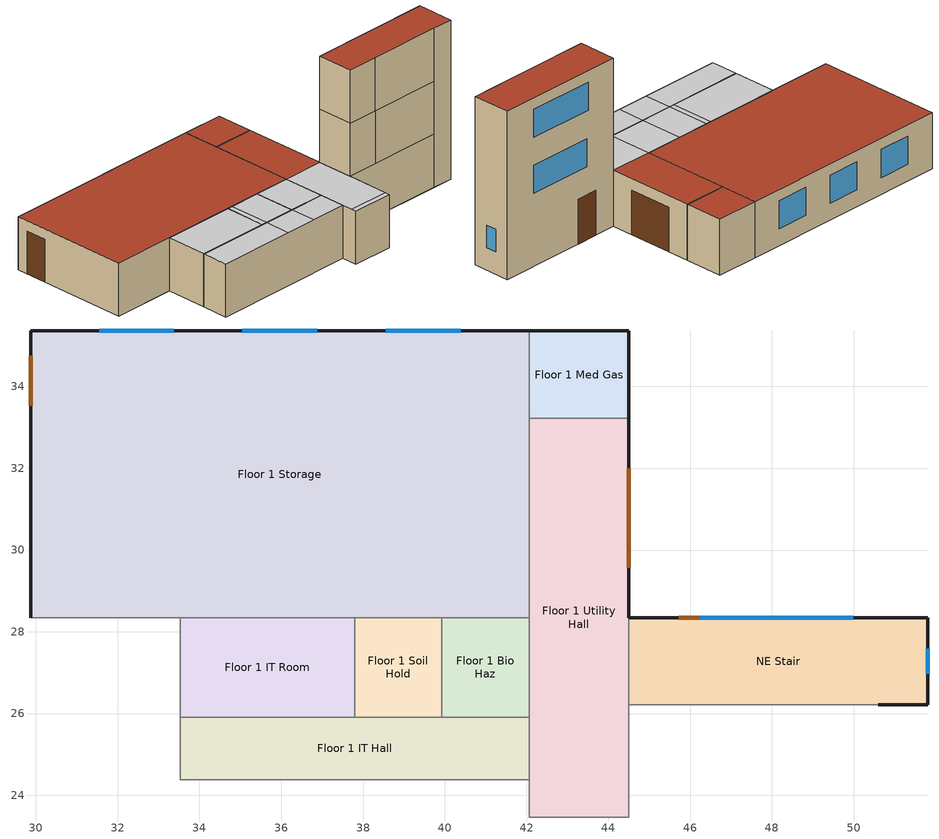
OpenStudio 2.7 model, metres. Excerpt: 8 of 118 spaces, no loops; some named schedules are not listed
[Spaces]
Floor 1 IT Hall
 floor ground: 42.06,25.91 42.06,24.38 33.53,24.38 33.53,25.91 z0
 wall to Floor 1 Utility Hall: 42.06,24.38 42.06,25.91 z0:3.05
 wall to Floor 1 IT Room: 37.8,25.91 33.53,25.91 z0:3.05
 wall to Floor 1 Operating Room 3: 33.53,24.38 42.06,24.38 z0:3.05
 wall to Floor 1 Soil Hold: 39.93,25.91 37.8,25.91 z0:3.05
 wall to Floor 1 Lounge: 33.53,25.91 33.53,24.38 z0:3.05
 wall to Floor 1 Bio Haz: 42.06,25.91 39.93,25.91 z0:3.05
 ceiling to Floor 2 Exam Hall 4: 39.93,24.38 39.93,25.91 38.1,25.91 38.1,24.38 z3.05
 ceiling to Floor 2 Exam 6: 42.06,24.38 42.06,25.91 39.93,25.91 39.93,24.38 z3.05
 ceiling to Floor 2 Exam 7: 38.1,24.38 38.1,25.91 33.53,25.91 33.53,24.38 z3.05
NE Stair
 floor ground: 51.82,28.35 51.82,26.21 44.5,26.21 44.5,28.35 z0
 wall outside: 50.6,26.21 51.82,26.21 51.82,28.35 44.5,28.35 z0:9.14
 wall to Floor 1 Utility Room: 44.5,26.21 50.6,26.21 z0:3.05
 wall to Floor 2 Exam 6: 44.5,28.35 44.5,26.21 z3.05:6.1
 wall to Floor 3 Mechanical: 46.33,26.21 50.6,26.21 z6.1:9.14
 wall to Floor 3 Mechanical Hall: 44.5,26.21 46.33,26.21 z6.1:9.14
 wall to Floor 3 Lounge: 44.5,28.35 44.5,26.21 z6.1:9.14
 wall to Floor 2 Office Hall: 44.5,26.21 46.33,26.21 z3.05:6.1
 wall to Floor 2 Exam 5: 46.33,26.21 50.6,26.21 z3.05:6.1
 wall to Floor 1 Utility Hall: 44.5,28.35 44.5,26.21 z0:3.05
 window: 49.99,28.35 46.33,28.35 z3.96:5.49; 49.99,28.35 46.24,28.35 z7.01:8.53; 51.82,26.97 51.82,27.58 z1.22:2.44
 door: 46.94,28.35 45.72,28.35 z0:2.44
 roof outside: 51.82,26.21 51.82,28.35 44.5,28.35 44.5,26.21 z9.14
Floor 1 Storage
 floor ground: 42.06,35.36 42.06,28.35 29.87,28.35 29.87,35.36 z0
 wall outside: 42.06,35.36 29.87,35.36 29.87,28.35 z0:3.05
 wall to Floor 1 Soil Hold: 37.8,28.35 39.93,28.35 z0:3.05
 wall to Floor 1 Lounge: 29.87,28.35 33.53,28.35 z0:3.05
 wall to Floor 1 Med Gas: 42.06,33.22 42.06,35.36 z0:3.05
 wall to Floor 1 Bio Haz: 39.93,28.35 42.06,28.35 z0:3.05
 wall to Floor 1 IT Room: 33.53,28.35 37.8,28.35 z0:3.05
 wall to Floor 1 Utility Hall: 42.06,28.35 42.06,33.22 z0:3.05
 window: 40.39,35.36 38.56,35.36 / 33.38,35.36 31.55,35.36 / 36.88,35.36 35.05,35.36 z0.91:2.44
 door: 29.87,34.75 29.87,33.53 z0:2.44
 roof outside: 42.06,28.35 42.06,35.36 29.87,35.36 29.87,28.35 z3.05
Floor 1 Soil Hold
 floor ground: 39.93,28.35 39.93,25.91 37.8,25.91 37.8,28.35 z0
 wall to Floor 1 IT Room: 37.8,28.35 37.8,25.91 z0:3.05
 wall to Floor 1 Bio Haz: 39.93,25.91 39.93,28.35 z0:3.05
 ceiling to Floor 2 Exam Hall 4: 39.93,25.91 39.93,28.35 38.1,28.35 38.1,25.91 z3.05
 ceiling to Floor 2 Exam 7: 38.1,25.91 38.1,28.35 37.8,28.35 37.8,25.91 z3.05
Floor 1 Bio Haz
 floor ground: 42.06,28.35 42.06,25.91 39.93,25.91 39.93,28.35 z0
 wall to Floor 1 Utility Hall: 42.06,25.91 42.06,28.35 z0:3.05
 ceiling to Floor 2 Exam 6: 42.06,25.91 42.06,28.35 39.93,28.35 39.93,25.91 z3.05
Floor 1 Med Gas
 floor ground: 44.5,35.36 44.5,33.22 42.06,33.22 42.06,35.36 z0
 wall outside: 44.5,33.22 44.5,35.36 42.06,35.36 z0:3.05
 wall to Floor 1 Utility Hall: 42.06,33.22 44.5,33.22 z0:3.05
 roof outside: 44.5,33.22 44.5,35.36 42.06,35.36 42.06,33.22 z3.05
Floor 1 Utility Hall
 floor ground: 44.5,33.22 44.5,23.47 42.06,23.47 42.06,33.22 z0
 wall outside: 44.5,28.35 44.5,33.22 z0:3.05
 wall to Floor 1 Operating Room 3: 42.06,24.38 42.06,23.47 z0:3.05
 wall to Floor 1 Sterile Hall: 42.06,23.47 44.5,23.47 z0:3.05
 wall to Floor 1 Utility Room: 44.5,23.47 44.5,26.21 z0:3.05
 door: 44.5,29.57 44.5,32 z0:2.44
 ceiling to Floor 2 Storage 2: 44.5,23.47 44.5,23.77 42.06,23.77 42.06,23.47 z3.05
 ceiling to Floor 2 Exam 6: 44.5,23.77 44.5,28.35 42.06,28.35 42.06,23.77 z3.05
 roof outside: 44.5,28.35 44.5,33.22 42.06,33.22 42.06,28.35 z3.05
Floor 1 IT Room
 floor ground: 37.8,28.35 37.8,25.91 33.53,25.91 33.53,28.35 z0
 wall to Floor 1 Lounge: 33.53,28.35 33.53,25.91 z0:3.05
 ceiling to Floor 2 Exam 7: 37.8,25.91 37.8,28.35 33.53,28.35 33.53,25.91 z3.05
[Site]
New York-John F Kennedy Intl AP_NY_USA: Latitude {deg}=40.65; Longitude {deg}=-73.8; Time Zone {hr}=-5; Elevation {m}=5; Terrain=City
[Building]
-Outpatient-ASHRAE 169-2013-4A created: 2019-04-24 11:06:48 -0700: North Axis {deg}=0; Default Construction Set=90.1-2004 - Outpatient - ASHRAE 169-2013-4A; Standards Number of Stories=3; Standards Number of Above Ground Stories=3; Standards Building Type=Outpatient
[Site:WaterMainsTemperature]
Calculation Method=Correlation; Annual Average Outdoor Air Temperature {C}=12.4667; Maximum Difference In Monthly Average Outdoor Air Temperatures {deltaC}=25.2
[SizingPeriod:DesignDay] Barometric Pressure {Pa}=101241; Sky Clearness=0; Rain Indicator=0; Snow Indicator=0; Day of Month=21; Daylight Saving Time Indicator=0; Humidity Indicating Type=Wetbulb; Dry-Bulb Temperature Range Modifier Type=DefaultMultipliers
Name | Maximum Dry-Bulb Temperature {C} | Daily Dry-Bulb Temperature Range {deltaC} | Humidity Indicating Conditions at Maximum Dry-Bulb | Wind Speed {m/s} | Wind Direction {deg} | Month | Day Type | Solar Model Indicator | ASHRAE Taub | ASHRAE Taud
New.York-John.F.Kennedy.Intl.AP_NY_USA Ann Htg 99.6% Condns DB | -10.7 | 0 | -10.7 | 7.5 | 320 | 1 | WinterDesignDay | ASHRAEClearSky
New.York-John.F.Kennedy.Intl.AP_NY_USA Ann Clg .4% Condns DB=>MWB | 32.1 | 7.4 | 23.1 | 5.6 | 230 | 7 | SummerDesignDay | ASHRAETau | 0.541 | 1.8
[Site:GroundTemperature:BuildingSurface]
20.15, 20.07, 20.18, 20.33, 20.5, 21.55, 21.82, 21.91, 21.85, 20.84, 20.51, 20.3
[ClimateZones]
Climate Zone Institution Name 1=ASHRAE; Climate Zone Document Name 1=ANSI/ASHRAE Standard 169; Climate Zone Document Year 1=2006; Climate Zone Value 1=4A
[Material:NoMass] Thermal Absorptance=0.9; Solar Absorptance=0.7
Name | Roughness | Thermal Resistance {m2-K/W} | Visible Absorptance
CP02 CARPET PAD | VeryRough | 0.21648 | 0.8
Typical Insulation R-6.78 | Smooth | 1.19347 | 0.7
Typical Carpet Pad | Smooth | 0.21648 | 0.8
Typical Insulation R-5.89 | Smooth | 1.03652 | 0.7
Typical Insulation R-14.76 | Smooth | 2.59864 | 0.7
Typical Insulation R-0.58 | Smooth | 0.101875 | 0.7
Typical Insulation | Smooth | 0.0282222 | 0.7
[Material]
Name | Roughness | Thickness {m} | Conductivity {W/m-K} | Density {kg/m3} | Specific Heat {J/kg-K} | Thermal Absorptance | Solar Absorptance | Visible Absorptance
100mm Normalweight concrete floor | MediumSmooth | 0.1016 | 2.31 | 2322 | 832
G01 13mm gypsum board | Smooth | 0.0127 | 0.16 | 800 | 1090 | 0.9 | 0.7 | 0.5
4 in. Normalweight Concrete Floor | MediumRough | 0.1016 | 2.31 | 2322 | 832 | 0.9 | 0.7 | 0.7
25mm Stucco | Smooth | 0.0254 | 0.72 | 1856 | 840 | 0.9 | 0.7 | 0.7
5/8 in. Gypsum Board | MediumSmooth | 0.0159 | 0.16 | 800 | 1090 | 0.9 | 0.7 | 0.7
Roof Membrane | VeryRough | 0.0095 | 0.16 | 1121.29 | 1460 | 0.9 | 0.7 | 0.7
Metal Roof Surface; F08 Metal surface | Smooth | 0.0008 | 45.28 | 7824 | 500 | 0.9 | 0.7 | 0.7
6 in. Normalweight Concrete Floor | MediumRough | 0.1524 | 2.31 | 2322 | 832 | 0.9 | 0.7 | 0.7
8 in. Concrete Block Basement Wall | MediumRough | 0.2032 | 1.326 | 1842 | 912 | 0.9 | 0.7 | 0.7
G05 25mm wood | MediumSmooth | 0.0254 | 0.15 | 608 | 1630 | 0.9 | 0.5 | 0.5
Std Wood 6inch | MediumSmooth | 0.15 | 0.12 | 540 | 1210 | 0.9 | 0.7 | 0.7
[DefaultConstructionSet]
90.1-2004 - Outpatient - ASHRAE 169-2013-4A: Default Exterior Surface Constructions=Default Surface Constructions 1; Default Interior Surface Constructions=Default Surface Constructions 2; Default Ground Contact Surface Constructions=Default Surface Constructions 3; Default Exterior SubSurface Constructions=Default Sub Surface Constructions 1; Default Interior SubSurface Constructions=Default Sub Surface Constructions 2; Interior Partition Construction=Typical Interior Partition
[DefaultSurfaceConstructions]
Name | Floor Construction | Wall Construction | Roof Ceiling Construction
Default Surface Constructions 1 | Typical Insulated Exterior Mass Floor R-9.35 | Typical Insulated Steel Framed Exterior Wall R-8.06 | Typical IEAD Roof R-15.87
Default Surface Constructions 2 | Typical Interior Floor | Typical Interior Wall | Typical Interior Ceiling
Default Surface Constructions 3 | Typical Insulated Carpeted 6in Slab Floor | Typical Insulated Basement Mass Wall
[Construction]
Typical Insulated Exterior Mass Floor R-9.35: Typical Insulation R-6.78, 4 in. Normalweight Concrete Floor, Typical Carpet Pad
Typical Insulated Steel Framed Exterior Wall R-8.06: 25mm Stucco, 5/8 in. Gypsum Board, Typical Insulation R-5.89, 5/8 in. Gypsum Board
Typical IEAD Roof R-15.87: Roof Membrane, Typical Insulation R-14.76, Metal Roof Surface
Typical Interior Floor: 100mm Normalweight concrete floor, CP02 CARPET PAD
Typical Interior Wall: G01 13mm gypsum board, G01 13mm gypsum board
Typical Interior Ceiling: CP02 CARPET PAD, 100mm Normalweight concrete floor
Typical Insulated Carpeted 6in Slab Floor: 6 in. Normalweight Concrete Floor, Typical Carpet Pad
Typical Insulated Basement Mass Wall: 8 in. Concrete Block Basement Wall
U 0.57 SHGC 0.39 Dbl Ref-D Clr 6mm/6mm Air: REF D CLEAR 6MM, AIR 6MM, CLEAR 6MM
Typical Insulated Metal Door R-1.43: F08 Metal surface, Typical Insulation R-0.58
Typical Overhead Door: Typical Insulation
U 1.17 SHGC 0.49 Simple Glazing Skylight U-1.17 SHGC 0.39: U 1.17 SHGC 0.49 Simple Glazing U-1.17 SHGC 0.39
Typical Interior Window: Clear 3mm
Typical Interior Door; Typical Interior Partition: G05 25mm wood
InteriorFurnishings: Std Wood 6inch
[DefaultSubSurfaceConstructions]
Name | Fixed Window Construction | Operable Window Construction | Door Construction | Glass Door Construction | Overhead Door Construction | Skylight Construction | Tubular Daylight Dome Construction | Tubular Daylight Diffuser Construction
Default Sub Surface Constructions 1 | U 0.57 SHGC 0.39 Dbl Ref-D Clr 6mm/6mm Air | U 0.57 SHGC 0.39 Dbl Ref-D Clr 6mm/6mm Air | Typical Insulated Metal Door R-1.43 | U 0.57 SHGC 0.39 Dbl Ref-D Clr 6mm/6mm Air | Typical Overhead Door | U 1.17 SHGC 0.49 Simple Glazing Skylight U-1.17 SHGC 0.39 | Typical Interior Window | Typical Interior Window
Default Sub Surface Constructions 2 | Typical Interior Window | Typical Interior Window | Typical Interior Door
[WindowMaterial:Glazing] Optical Data Type=SpectralAverage; Infrared Transmittance at Normal Incidence=0; Front Side Infrared Hemispherical Emissivity=0.84; Conductivity {W/m-K}=0.9; Dirt Correction Factor for Solar and Visible Transmittance=1; Solar Diffusing=No
Name | Thickness {m} | Solar Transmittance at Normal Incidence | Front Side Solar Reflectance at Normal Incidence | Back Side Solar Reflectance at Normal Incidence | Visible Transmittance at Normal Incidence | Front Side Visible Reflectance at Normal Incidence | Back Side Visible Reflectance at Normal Incidence | Back Side Infrared Hemispherical Emissivity
REF D CLEAR 6MM | 0.006 | 0.429 | 0.308 | 0.379 | 0.334 | 0.453 | 0.505 | 0.82
CLEAR 6MM | 0.006 | 0.775 | 0.071 | 0.071 | 0.881 | 0.08 | 0.08 | 0.84
Clear 3mm | 0.003 | 0.837 | 0.075 | 0.075 | 0.898 | 0.081 | 0.081 | 0.84
[WindowMaterial:Gas]
AIR 6MM: Gas Type=Air; Thickness {m}=0.0063
[WindowMaterial:SimpleGlazingSystem]
U 1.17 SHGC 0.49 Simple Glazing U-1.17 SHGC 0.39: U-Factor {W/m2-K}=6.64357; Solar Heat Gain Coefficient=0.39; Visible Transmittance=0.38
[Space] Building Story=Building Story 1; Part of Total Floor Area=Yes
Name | Space Type | Thermal Zone
Floor 1 IT Hall | Outpatient Hall | Floor 1 IT Hall ZN
NE Stair | Outpatient Stair | NE Stair ZN
Floor 1 Storage | Outpatient Janitor | Floor 1 Storage ZN
Floor 1 Soil Hold | Outpatient Soil Work | Floor 1 Soil Hold ZN
Floor 1 Bio Haz | Outpatient BioHazard | Floor 1 Bio Haz ZN
Floor 1 Utility Hall | Outpatient Hall_infil | Floor 1 Utility Hall ZN
Floor 1 IT Room | Outpatient IT_Room | Floor 1 IT Room ZN
Floor 1 Med Gas | Outpatient MedGas | Floor 1 Med Gas ZN
[BuildingStory]
Building Story 1: Nominal Z Coordinate {m}=0
[SpaceType] Standards Building Type=Outpatient
Name | Default Schedule Set | Design Specification Outdoor Air Object | Standards Space Type
Outpatient BioHazard | Outpatient BioHazard Schedule Set | Outpatient BioHazard Ventilation | BioHazard
Outpatient Hall | Outpatient Hall Schedule Set | Outpatient Hall Ventilation | Hall
Outpatient Hall_infil | Outpatient Hall_infil Schedule Set | Outpatient Hall_infil Ventilation | Hall_infil
Outpatient IT_Room | Outpatient IT_Room Schedule Set | Outpatient IT_Room Ventilation | IT_Room
Outpatient Janitor | Outpatient Janitor Schedule Set | Outpatient Janitor Ventilation | Janitor
Outpatient MedGas | Outpatient MedGas Schedule Set | Outpatient MedGas Ventilation | MedGas
Outpatient Soil Work | Outpatient Soil Work Schedule Set | Outpatient Soil Work Ventilation | Soil Work
Outpatient Stair | Outpatient Stair Schedule Set | Outpatient Stair Ventilation | Stair
[People:Definition] Number of People Calculation Method=People/Area; Fraction Radiant=0.3
Name | People per Space Floor Area {person/m2}
Outpatient IT_Room People Definition | 0.0538196
Outpatient Soil Work People Definition | 0.215493
[People] Work Efficiency Schedule=Work Efficiency Schedule; Clothing Insulation Schedule=Clothing Schedule; Air Velocity Schedule=Air Velocity Schedule; Multiplier=1
Name | People Definition | Space or SpaceType
Outpatient IT_Room People | Outpatient IT_Room People Definition | Outpatient IT_Room
Outpatient Soil Work People | Outpatient Soil Work People Definition | Outpatient Soil Work
[Lights:Definition] Design Level Calculation Method=Watts/Area; Fraction Radiant=0.7; Fraction Visible=0.2
Name | Watts per Space Floor Area {W/m2}
Outpatient BioHazard Lights Definition; Outpatient Janitor Lights Definition; Outpatient MedGas Lights Definition | 9.68752
Outpatient Hall Lights Definition; Outpatient Hall_infil Lights Definition; Outpatient Stair Lights Definition | 10.7639
Outpatient IT_Room Lights Definition | 11.8403
Outpatient Soil Work Lights Definition | 16.1459
[Lights] Fraction Replaceable=1
Name | Lights Definition | Space or SpaceType
Outpatient BioHazard Lights | Outpatient BioHazard Lights Definition | Outpatient BioHazard
Outpatient Hall Lights | Outpatient Hall Lights Definition | Outpatient Hall
Outpatient Hall_infil Lights | Outpatient Hall_infil Lights Definition | Outpatient Hall_infil
Outpatient IT_Room Lights | Outpatient IT_Room Lights Definition | Outpatient IT_Room
Outpatient Janitor Lights | Outpatient Janitor Lights Definition | Outpatient Janitor
Outpatient MedGas Lights | Outpatient MedGas Lights Definition | Outpatient MedGas
Outpatient Soil Work Lights | Outpatient Soil Work Lights Definition | Outpatient Soil Work
Outpatient Stair Lights | Outpatient Stair Lights Definition | Outpatient Stair
[ElectricEquipment:Definition] Design Level Calculation Method=Watts/Area
Name | Watts per Space Floor Area {W/m2} | Fraction Radiant | Fraction Lost
Outpatient BioHazard Elec Equip Definition; Outpatient MedGas Elec Equip Definition | 1.07639 | 0.5
Outpatient Hall Elec Equip Definition; Outpatient Hall_infil Elec Equip Definition; Outpatient Stair Elec Equip Definition | 4.30556 | 0.5
Outpatient IT_Room Elec Equip Definition | 11.8403 | 0.5
Outpatient Janitor Elec Equip Definition | 1.07639 | 0.3 | 0.7
Outpatient Soil Work Elec Equip Definition | 21.5278 | 0.5
[ElectricEquipment]
Name | Electric Equipment Definition | Space or SpaceType
Outpatient BioHazard Elec Equip | Outpatient BioHazard Elec Equip Definition | Outpatient BioHazard
Outpatient Hall Elec Equip | Outpatient Hall Elec Equip Definition | Outpatient Hall
Outpatient Hall_infil Elec Equip | Outpatient Hall_infil Elec Equip Definition | Outpatient Hall_infil
Outpatient IT_Room Elec Equip | Outpatient IT_Room Elec Equip Definition | Outpatient IT_Room
Outpatient Janitor Elec Equip | Outpatient Janitor Elec Equip Definition | Outpatient Janitor
Outpatient MedGas Elec Equip | Outpatient MedGas Elec Equip Definition | Outpatient MedGas
Outpatient Soil Work Elec Equip | Outpatient Soil Work Elec Equip Definition | Outpatient Soil Work
Outpatient Stair Elec Equip | Outpatient Stair Elec Equip Definition | Outpatient Stair
[DesignSpecification:OutdoorAir] Outdoor Air Method=Sum; Outdoor Air Flow per Person {m3/s-person}=0; Outdoor Air Flow Rate {m3/s}=0; Outdoor Air Flow Air Changes per Hour {1/hr}=0
Name | Outdoor Air Flow per Floor Area {m3/s-m2}
Outpatient BioHazard Ventilation; Outpatient Janitor Ventilation; Outpatient MedGas Ventilation | 0.000762
Outpatient Hall Ventilation; Outpatient Hall_infil Ventilation; Outpatient Stair Ventilation | 0.000254
Outpatient IT_Room Ventilation | 0.000508
Outpatient Soil Work Ventilation | 0.001524
[DefaultScheduleSet] Number of People Schedule=OutPatientHealthCare BLDG_OCC_SCH; People Activity Level Schedule=OutPatientHealthCare ACTIVITY_SCH; Electric Equipment Schedule=OutPatientHealthCare BLDG_EQUIP_SCH_BASE; Infiltration Schedule=OutPatientHealthCare INFIL_SCH
Name | Lighting Schedule
Outpatient BioHazard Schedule Set; Outpatient IT_Room Schedule Set; Outpatient MedGas Schedule Set | OutPatientHealthCare BLDG_LIGHT_SCH
Outpatient Hall Schedule Set; Outpatient Hall_infil Schedule Set; Outpatient Stair Schedule Set | OutPatientHealthCare BLDG_LIGHT_CORRIDOR_SCH
Outpatient Janitor Schedule Set | OutPatientHealthCare BLDG_LIGHT_STORAGE_SCH
Outpatient Soil Work Schedule Set | OutPatientHealthCare BLDG_LIGHT_EXAM_SCH
[ThermostatSetpoint:DualSetpoint] Heating Setpoint Temperature Schedule=OutPatientHealthCare HTGSETP_SCH_YES_OPTIMUM; Cooling Setpoint Temperature Schedule=OutPatientHealthCare CLGSETP_SCH_NO_SETBACK
Outpatient BioHazard Thermostat 1; Outpatient Hall Thermostat 1; Outpatient IT_Room Thermostat 1; Outpatient MedGas Thermostat 1; Outpatient Soil Work Thermostat 2; Outpatient Janitor Thermostat 3; Outpatient Hall_infil Thermostat 2; Outpatient Stair Thermostat 1
[SpaceInfiltration:DesignFlowRate] Schedule=OutPatientHealthCare INFIL_SCH; Design Flow Rate Calculation Method=Flow/ExteriorArea; Constant Term Coefficient=0; Temperature Term Coefficient=0; Velocity Term Coefficient=0.224; Velocity Squared Term Coefficient=0
Name | Space or SpaceType | Flow per Exterior Surface Area {m3/s-m2}
Floor 1 Med Gas Infiltration | Floor 1 Med Gas | 0.000746528
Floor 1 Storage Infiltration | Floor 1 Storage | 0.000416707
Floor 1 Utility Hall Infiltration | Floor 1 Utility Hall | 0.000569573
NE Stair Infiltration | NE Stair | 0.000883821
[ThermalZone] Use Ideal Air Loads=No
Name | Thermostat
Floor 1 Bio Haz ZN | Outpatient BioHazard Thermostat 1
Floor 1 IT Hall ZN | Outpatient Hall Thermostat 1
Floor 1 IT Room ZN | Outpatient IT_Room Thermostat 1
Floor 1 Med Gas ZN | Outpatient MedGas Thermostat 1
Floor 1 Soil Hold ZN | Outpatient Soil Work Thermostat 2
Floor 1 Storage ZN | Outpatient Janitor Thermostat 3
Floor 1 Utility Hall ZN | Outpatient Hall_infil Thermostat 2
NE Stair ZN | Outpatient Stair Thermostat 1
[InternalMass:Definition]
Internal Mass Definition 1: Construction=InteriorFurnishings; Design Level Calculation Method=SurfaceArea/Area; Surface Area per Space Floor Area=2
[InternalMass] Internal Mass Definition=Internal Mass Definition 1; Multiplier=1
Name | Space or SpaceType
Floor 1 IT Room Mass | Floor 1 IT Room
Floor 1 IT Hall Mass | Floor 1 IT Hall
Floor 1 Storage Mass | Floor 1 Storage
NE Stair Mass | NE Stair
Floor 1 Med Gas Mass | Floor 1 Med Gas
Floor 1 Soil Hold Mass | Floor 1 Soil Hold
Floor 1 Bio Haz Mass | Floor 1 Bio Haz
Floor 1 Utility Hall Mass | Floor 1 Utility Hall
[Exterior:Lights:Definition]
NonDimming Exterior Lights Def: Design Level {W}=14442
[Exterior:Lights]
NonDimming Exterior Lights Def: Exterior Lights Definition=NonDimming Exterior Lights Def; Schedule=OutPatientHealthCare Exterior_Lgt_ALWAYS_ON; Control Option=AstronomicalClock
[Schedule:Ruleset]
Name | Default Day Schedule | Summer Design Day Schedule | Winter Design Day Schedule
Clothing Schedule | Clothing Schedule Default Winter Clothes
Air Velocity Schedule | Air Velocity Schedule Default
Work Efficiency Schedule | Work Efficiency Schedule Default
OutPatientHealthCare BLDG_OCC_SCH | OutPatientHealthCare BLDG_OCC_SCH Default | OutPatientHealthCare BLDG_OCC_SCH Summer Design Day | OutPatientHealthCare BLDG_OCC_SCH Winter Design Day
OutPatientHealthCare ACTIVITY_SCH | OutPatientHealthCare ACTIVITY_SCH Default | OutPatientHealthCare ACTIVITY_SCH Summer Design Day | OutPatientHealthCare ACTIVITY_SCH Winter Design Day
OutPatientHealthCare BLDG_LIGHT_SCH | OutPatientHealthCare BLDG_LIGHT_SCH Default | OutPatientHealthCare BLDG_LIGHT_SCH Summer Design Day | OutPatientHealthCare BLDG_LIGHT_SCH Winter Design Day
OutPatientHealthCare BLDG_EQUIP_SCH_BASE | OutPatientHealthCare BLDG_EQUIP_SCH_BASE Default | OutPatientHealthCare BLDG_EQUIP_SCH_BASE Summer Design Day | OutPatientHealthCare BLDG_EQUIP_SCH_BASE Winter Design Day
OutPatientHealthCare INFIL_SCH | OutPatientHealthCare INFIL_SCH Default | OutPatientHealthCare INFIL_SCH Summer Design Day | OutPatientHealthCare INFIL_SCH Winter Design Day
OutPatientHealthCare HTGSETP_SCH_YES_OPTIMUM | OutPatientHealthCare HTGSETP_SCH_YES_OPTIMUM Default | OutPatientHealthCare HTGSETP_SCH_YES_OPTIMUM Summer Design Day | OutPatientHealthCare HTGSETP_SCH_YES_OPTIMUM Winter Design Day
OutPatientHealthCare CLGSETP_SCH_NO_SETBACK | OutPatientHealthCare CLGSETP_SCH_NO_SETBACK Default | OutPatientHealthCare CLGSETP_SCH_NO_SETBACK Summer Design Day | OutPatientHealthCare CLGSETP_SCH_NO_SETBACK Winter Design Day
OutPatientHealthCare BLDG_LIGHT_STORAGE_SCH | OutPatientHealthCare BLDG_LIGHT_STORAGE_SCH Default | OutPatientHealthCare BLDG_LIGHT_STORAGE_SCH Summer Design Day | OutPatientHealthCare BLDG_LIGHT_STORAGE_SCH Winter Design Day
OutPatientHealthCare BLDG_LIGHT_EXAM_SCH | OutPatientHealthCare BLDG_LIGHT_EXAM_SCH Default | OutPatientHealthCare BLDG_LIGHT_EXAM_SCH Summer Design Day | OutPatientHealthCare BLDG_LIGHT_EXAM_SCH Winter Design Day
OutPatientHealthCare BLDG_LIGHT_CORRIDOR_SCH | OutPatientHealthCare BLDG_LIGHT_CORRIDOR_SCH Default | OutPatientHealthCare BLDG_LIGHT_CORRIDOR_SCH Summer Design Day | OutPatientHealthCare BLDG_LIGHT_CORRIDOR_SCH Winter Design Day
OutPatientHealthCare Exterior_Lgt_ALWAYS_ON | OutPatientHealthCare Exterior_Lgt_ALWAYS_ON Default | OutPatientHealthCare Exterior_Lgt_ALWAYS_ON Summer Design Day | OutPatientHealthCare Exterior_Lgt_ALWAYS_ON Winter Design Day
[Schedule:Day]
OutPatientHealthCare INFIL_SCH Default: 24, 0, 0.25
OutPatientHealthCare INFIL_SCH Winter Design Day; OutPatientHealthCare INFIL_SCH Summer Design Day; OutPatientHealthCare Exterior_Lgt_ALWAYS_ON Default; OutPatientHealthCare Exterior_Lgt_ALWAYS_ON Winter Design Day; OutPatientHealthCare Exterior_Lgt_ALWAYS_ON Summer Design Day: 24, 0, 1
OutPatientHealthCare HTGSETP_SCH_YES_OPTIMUM Default: 24, 0, 18.3
OutPatientHealthCare HTGSETP_SCH_YES_OPTIMUM Summer Design Day: 5, 0, 18.3, 18, 0, 21.1, 24, 0, 18.3
OutPatientHealthCare HTGSETP_SCH_YES_OPTIMUM Winter Design Day: 7, 0, 18.3, 15, 0, 21.1, 24, 0, 18.3
[Schedule:Rule] Apply Saturday=Yes; Date Specification Type=DateRange; Start Month=1; Start Day=1; End Month=12; End Day=31
Name | Schedule Ruleset | Rule Order | Day Schedule | Apply Monday | Apply Tuesday | Apply Wednesday | Apply Thursday | Apply Friday
Schedule Rule 8 | OutPatientHealthCare INFIL_SCH | 0 | OutPatientHealthCare INFIL_SCH Default|Sat|Wkdy Day | Yes | Yes | Yes | Yes | Yes
Schedule Rule 9 | OutPatientHealthCare HTGSETP_SCH_YES_OPTIMUM | 1 | OutPatientHealthCare HTGSETP_SCH_YES_OPTIMUM Sat Day
